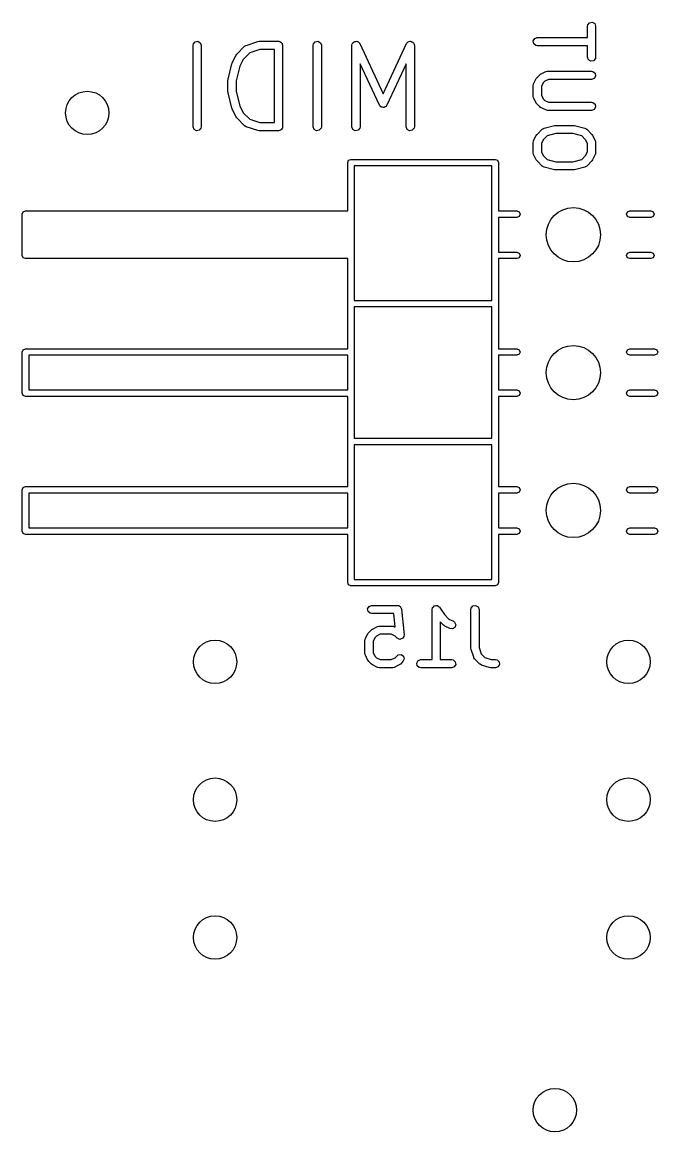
# Model space of a CAD drawing. Extents: x 0.83 to 7.45, y -4.93 to -0.82.
# Drawn here: x 2.295 to 2.757, y -2.731 to -1.926 of the extents above; entities that cross this region are included whole.
import ezdxf

# ---------------------------------------------------------------- set-up
doc = ezdxf.new("R2010")
doc.units = 0
doc.header["$MEASUREMENT"] = 0
doc.layers.add('BLACK', color=7, linetype='CONTINUOUS')

msp = doc.modelspace()

# ---------------------------------------------------------------- linework, layer by layer
at = {"layer": 'BLACK', "linetype": 'CONTINUOUS'}
for p, q in [((2.70554, -1.92938), (2.70572, -1.92837)), ((2.70554, -1.93767), (2.70554, -1.92938)), ((2.70572, -1.92837), (2.70702, -1.92682)), ((2.70702, -1.92682), (2.70901, -1.92647)), ((2.70901, -1.92647), (2.71076, -1.92748)), ((2.71076, -1.92748), (2.71145, -1.92938)), ((2.71145, -1.92938), (2.71145, -1.95188)), ((2.66622, -1.94011), (2.66723, -1.93837)), ((2.66657, -1.9421), (2.66622, -1.94011)), ((2.66723, -1.93837), (2.66913, -1.93767)), ((2.66913, -1.93767), (2.70554, -1.93767)), ((2.41932, -1.94325), (2.41949, -1.94224)), ((2.41932, -2.00231), (2.41932, -1.94325)), ((2.41949, -1.94224), (2.42079, -1.9407)), ((2.42079, -1.9407), (2.42278, -1.94035)), ((2.42278, -1.94035), (2.42453, -1.94136)), ((2.42453, -1.94136), (2.42522, -1.94325)), ((2.42522, -1.94325), (2.42522, -2.00231)), ((2.45111, -1.9496), (2.45674, -1.94398)), ((2.45674, -1.94398), (2.45758, -1.94339)), ((2.45758, -1.94339), (2.45775, -1.94337)), ((2.45775, -1.94337), (2.45789, -1.94326)), ((2.45789, -1.94326), (2.46633, -1.94045)), ((2.46774, -1.94621), (2.46042, -1.94865)), ((2.46633, -1.94045), (2.4672, -1.94032)), ((2.4672, -1.94032), (2.46726, -1.9403)), ((2.46726, -1.9403), (2.48132, -1.9403)), ((2.47837, -1.94621), (2.46774, -1.94621)), ((2.47837, -1.99936), (2.47837, -1.94621)), ((2.48132, -1.9403), (2.48171, -1.94037)), ((2.48171, -1.94037), (2.48184, -1.94035)), ((2.48184, -1.94035), (2.48195, -1.94041)), ((2.48195, -1.94041), (2.48233, -1.94048)), ((2.48233, -1.94048), (2.48292, -1.94097)), ((2.48292, -1.94097), (2.48358, -1.94136)), ((2.48358, -1.94136), (2.48368, -1.94161)), ((2.48368, -1.94161), (2.48388, -1.94178)), ((2.48388, -1.94178), (2.48401, -1.94253)), ((2.48401, -1.94253), (2.48428, -1.94325)), ((2.48428, -1.94325), (2.48428, -2.00231)), ((2.50649, -1.94325), (2.50667, -1.94224)), ((2.50649, -2.00231), (2.50649, -1.94325)), ((2.50667, -1.94224), (2.50797, -1.9407)), ((2.50797, -1.9407), (2.50996, -1.94035)), ((2.50996, -1.94035), (2.51171, -1.94136)), ((2.51171, -1.94136), (2.5124, -1.94325)), ((2.5124, -1.94325), (2.5124, -2.00231)), ((2.53461, -1.94325), (2.53479, -1.94224)), ((2.53461, -2.00231), (2.53461, -1.94325)), ((2.53479, -1.94224), (2.53504, -1.94194)), ((2.53504, -1.94194), (2.53515, -1.94156)), ((2.53515, -1.94156), (2.53567, -1.94119)), ((2.53567, -1.94119), (2.53609, -1.9407)), ((2.53609, -1.9407), (2.53648, -1.94063)), ((2.53648, -1.94063), (2.5368, -1.9404)), ((2.5368, -1.9404), (2.53744, -1.94046)), ((2.53744, -1.94046), (2.53808, -1.94035)), ((2.53808, -1.94035), (2.53842, -1.94054)), ((2.53842, -1.94054), (2.53881, -1.94058)), ((2.53881, -1.94058), (2.53927, -1.94103)), ((2.53927, -1.94103), (2.53983, -1.94136)), ((2.53983, -1.94136), (2.53996, -1.94173)), ((2.53996, -1.94173), (2.54024, -1.942)), ((2.54024, -1.942), (2.55725, -1.97845)), ((2.55725, -1.97845), (2.57426, -1.942)), ((2.57426, -1.942), (2.57485, -1.94116)), ((2.57485, -1.94116), (2.57521, -1.941)), ((2.57521, -1.941), (2.57546, -1.9407)), ((2.57546, -1.9407), (2.57609, -1.94058)), ((2.57609, -1.94058), (2.57668, -1.94031)), ((2.57668, -1.94031), (2.57706, -1.94041)), ((2.57706, -1.94041), (2.57745, -1.94035)), ((2.57745, -1.94035), (2.57801, -1.94067)), ((2.57801, -1.94067), (2.57863, -1.94083)), ((2.57863, -1.94083), (2.57886, -1.94116)), ((2.57886, -1.94116), (2.5792, -1.94136)), ((2.5792, -1.94136), (2.57942, -1.94196)), ((2.57942, -1.94196), (2.57979, -1.94249)), ((2.57979, -1.94249), (2.57975, -1.94288)), ((2.57975, -1.94288), (2.57989, -1.94325)), ((2.57989, -1.94325), (2.57989, -2.00231)), ((2.66812, -1.9434), (2.66657, -1.9421)), ((2.66913, -1.94358), (2.66812, -1.9434)), ((2.70554, -1.94358), (2.66913, -1.94358)), ((2.70554, -1.95188), (2.70554, -1.94358)), ((2.44752, -1.9566), (2.44773, -1.95613)), ((2.44773, -1.95613), (2.44775, -1.95599)), ((2.44775, -1.95599), (2.45056, -1.95037)), ((2.45056, -1.95037), (2.45109, -1.94966)), ((2.45109, -1.94966), (2.45111, -1.9496)), ((2.45563, -1.95344), (2.45318, -1.95834)), ((2.46042, -1.94865), (2.45563, -1.95344)), ((2.70623, -1.95377), (2.70554, -1.95188)), ((2.70798, -1.95478), (2.70623, -1.95377)), ((2.70997, -1.95443), (2.70798, -1.95478)), ((2.71127, -1.95289), (2.70997, -1.95443)), ((2.71145, -1.95188), (2.71127, -1.95289)), ((2.44471, -1.96785), (2.44752, -1.9566)), ((2.45318, -1.95834), (2.45053, -1.96893)), ((2.55458, -1.98668), (2.54052, -1.95656)), ((2.54052, -1.95656), (2.54052, -2.00231)), ((2.57398, -1.95656), (2.55993, -1.98668)), ((2.57398, -2.00231), (2.57398, -1.95656)), ((2.67151, -1.96428), (2.67155, -1.96423)), ((2.67155, -1.96423), (2.6753, -1.96236)), ((2.6753, -1.96236), (2.67629, -1.96207)), ((2.67629, -1.96207), (2.67646, -1.96211)), ((2.67646, -1.96211), (2.67662, -1.96205)), ((2.67662, -1.96205), (2.7085, -1.96205)), ((2.7085, -1.96205), (2.70951, -1.96222)), ((2.70951, -1.96222), (2.71105, -1.96352)), ((2.71105, -1.96352), (2.7114, -1.96551)), ((2.44462, -1.96856), (2.44473, -1.96798)), ((2.44462, -1.977), (2.44462, -1.96856)), ((2.44473, -1.96798), (2.44471, -1.96785)), ((2.45053, -1.96893), (2.45053, -1.97664)), ((2.66617, -1.9725), (2.66635, -1.97149)), ((2.66635, -1.97149), (2.66646, -1.97135)), ((2.66646, -1.97135), (2.66648, -1.97118)), ((2.66648, -1.97118), (2.66836, -1.96743)), ((2.66836, -1.96743), (2.66888, -1.96672)), ((2.66888, -1.96672), (2.66891, -1.96666)), ((2.66891, -1.96666), (2.67079, -1.96479)), ((2.67079, -1.96479), (2.67151, -1.96428)), ((2.67343, -1.9705), (2.67208, -1.9732)), ((2.67462, -1.9693), (2.67343, -1.9705)), ((2.67732, -1.96795), (2.67462, -1.9693)), ((2.7085, -1.96795), (2.67732, -1.96795)), ((2.71039, -1.96726), (2.7085, -1.96795)), ((2.7114, -1.96551), (2.71039, -1.96726)), ((2.44467, -1.97713), (2.44462, -1.977)), ((2.44471, -1.97771), (2.44467, -1.97713)), ((2.44752, -1.98896), (2.44471, -1.97771)), ((2.45053, -1.97664), (2.45318, -1.98722)), ((2.66617, -1.98), (2.66617, -1.9725)), ((2.66623, -1.98016), (2.66617, -1.98)), ((2.66619, -1.98033), (2.66623, -1.98016)), ((2.66648, -1.98132), (2.66619, -1.98033)), ((2.67208, -1.9732), (2.67208, -1.9793)), ((2.67208, -1.9793), (2.67343, -1.982)), ((2.45318, -1.98722), (2.45563, -1.99212)), ((2.55512, -1.98723), (2.55458, -1.98668)), ((2.55556, -1.98785), (2.55512, -1.98723)), ((2.55581, -1.98792), (2.55556, -1.98785)), ((2.556, -1.98811), (2.55581, -1.98792)), ((2.55677, -1.98818), (2.556, -1.98811)), ((2.55751, -1.98838), (2.55677, -1.98818)), ((2.55775, -1.98826), (2.55751, -1.98838)), ((2.55802, -1.98829), (2.55775, -1.98826)), ((2.55864, -1.98785), (2.55802, -1.98829)), ((2.55934, -1.98752), (2.55864, -1.98785)), ((2.55956, -1.9872), (2.55934, -1.98752)), ((2.55967, -1.98713), (2.55956, -1.9872)), ((2.5597, -1.987), (2.55967, -1.98713)), ((2.55993, -1.98668), (2.5597, -1.987)), ((2.66836, -1.98507), (2.66648, -1.98132)), ((2.66841, -1.98511), (2.66836, -1.98507)), ((2.66891, -1.98583), (2.66841, -1.98511)), ((2.67079, -1.98771), (2.66891, -1.98583)), ((2.67085, -1.98774), (2.67079, -1.98771)), ((2.67155, -1.98826), (2.67085, -1.98774)), ((2.6753, -1.99014), (2.67155, -1.98826)), ((2.67343, -1.982), (2.67462, -1.98319)), ((2.67462, -1.98319), (2.67732, -1.98454)), ((2.67732, -1.98454), (2.7085, -1.98454)), ((2.7085, -1.98454), (2.70951, -1.98472)), ((2.70951, -1.98472), (2.71105, -1.98602)), ((2.7114, -1.98801), (2.71039, -1.98976)), ((2.71105, -1.98602), (2.7114, -1.98801)), ((2.4476, -1.98908), (2.44752, -1.98896)), ((2.44775, -1.98957), (2.4476, -1.98908)), ((2.45056, -1.99519), (2.44775, -1.98957)), ((2.45061, -1.99524), (2.45056, -1.99519)), ((2.45111, -1.99596), (2.45061, -1.99524)), ((2.45674, -2.00158), (2.45111, -1.99596)), ((2.45563, -1.99212), (2.46042, -1.99692)), ((2.67548, -1.99016), (2.6753, -1.99014)), ((2.67561, -1.99027), (2.67548, -1.99016)), ((2.67662, -1.99045), (2.67561, -1.99027)), ((2.7085, -1.99045), (2.67662, -1.99045)), ((2.71039, -1.98976), (2.7085, -1.99045)), ((2.42001, -2.00421), (2.41932, -2.00231)), ((2.42176, -2.00522), (2.42001, -2.00421)), ((2.42504, -2.00332), (2.42374, -2.00487)), ((2.42522, -2.00231), (2.42504, -2.00332)), ((2.4569, -2.00166), (2.45674, -2.00158)), ((2.45699, -2.00181), (2.4569, -2.00166)), ((2.45789, -2.0023), (2.45699, -2.00181)), ((2.46633, -2.00511), (2.45789, -2.0023)), ((2.46042, -1.99692), (2.46774, -1.99936)), ((2.46774, -1.99936), (2.47837, -1.99936)), ((2.4836, -2.00391), (2.48322, -2.00457)), ((2.4841, -2.00332), (2.4836, -2.00391)), ((2.48417, -2.00293), (2.4841, -2.00332)), ((2.48423, -2.00282), (2.48417, -2.00293)), ((2.48428, -2.00231), (2.48421, -2.00269)), ((2.48421, -2.00269), (2.48423, -2.00282)), ((2.50718, -2.00421), (2.50649, -2.00231)), ((2.50893, -2.00522), (2.50718, -2.00421)), ((2.51222, -2.00332), (2.51092, -2.00487)), ((2.5124, -2.00231), (2.51222, -2.00332)), ((2.5353, -2.00421), (2.53461, -2.00231)), ((2.53705, -2.00522), (2.5353, -2.00421)), ((2.54034, -2.00332), (2.53904, -2.00487)), ((2.54052, -2.00231), (2.54034, -2.00332)), ((2.57467, -2.00421), (2.57398, -2.00231)), ((2.57642, -2.00522), (2.57467, -2.00421)), ((2.57971, -2.00332), (2.57841, -2.00487)), ((2.57989, -2.00231), (2.57971, -2.00332)), ((2.66891, -2.00791), (2.67266, -2.00416)), ((2.67266, -2.00416), (2.6735, -2.00357)), ((2.6735, -2.00357), (2.67379, -2.00354)), ((2.67379, -2.00354), (2.67403, -2.00338)), ((2.67403, -2.00338), (2.68153, -2.0015)), ((2.68153, -2.0015), (2.68212, -2.00146)), ((2.68212, -2.00146), (2.68225, -2.00142)), ((2.68225, -2.00142), (2.69537, -2.00142)), ((2.69537, -2.00142), (2.69595, -2.00152)), ((2.69595, -2.00152), (2.69609, -2.0015)), ((2.69609, -2.0015), (2.70359, -2.00338)), ((2.70359, -2.00338), (2.70452, -2.0038)), ((2.70452, -2.0038), (2.70469, -2.00403)), ((2.70469, -2.00403), (2.70496, -2.00416)), ((2.70496, -2.00416), (2.70871, -2.00791)), ((2.42374, -2.00487), (2.42176, -2.00522)), ((2.46639, -2.00511), (2.46633, -2.00511)), ((2.46726, -2.00526), (2.46639, -2.00511)), ((2.48132, -2.00526), (2.46726, -2.00526)), ((2.48204, -2.005), (2.48132, -2.00526)), ((2.4828, -2.00487), (2.48204, -2.005)), ((2.48297, -2.00466), (2.4828, -2.00487)), ((2.48322, -2.00457), (2.48297, -2.00466)), ((2.51092, -2.00487), (2.50893, -2.00522)), ((2.53904, -2.00487), (2.53705, -2.00522)), ((2.57841, -2.00487), (2.57642, -2.00522)), ((2.66646, -2.0126), (2.66648, -2.01242)), ((2.66648, -2.01242), (2.66836, -2.00867)), ((2.66836, -2.00867), (2.66888, -2.00796)), ((2.66888, -2.00796), (2.66891, -2.00791)), ((2.67343, -2.01174), (2.67208, -2.01444)), ((2.67626, -2.00891), (2.67343, -2.01174)), ((2.68261, -2.00732), (2.67626, -2.00891)), ((2.69501, -2.00732), (2.68261, -2.00732)), ((2.70136, -2.00891), (2.69501, -2.00732)), ((2.70419, -2.01174), (2.70136, -2.00891)), ((2.70554, -2.01444), (2.70419, -2.01174)), ((2.70871, -2.00791), (2.70921, -2.00863)), ((2.70921, -2.00863), (2.70926, -2.00867)), ((2.70926, -2.00867), (2.71114, -2.01242)), ((2.71114, -2.01242), (2.71143, -2.01341)), ((2.66617, -2.01374), (2.66635, -2.01273)), ((2.66617, -2.02124), (2.66617, -2.01374)), ((2.66635, -2.01273), (2.66646, -2.0126)), ((2.67208, -2.01444), (2.67208, -2.02054)), ((2.67208, -2.02054), (2.67343, -2.02324)), ((2.70419, -2.02324), (2.70554, -2.02054)), ((2.70554, -2.02054), (2.70554, -2.01444)), ((2.71143, -2.01341), (2.71139, -2.01358)), ((2.71139, -2.01358), (2.71145, -2.01374)), ((2.71145, -2.01374), (2.71145, -2.02124)), ((2.5315, -2.02835), (2.53219, -2.02668)), ((2.5315, -2.06339), (2.5315, -2.02835)), ((2.53219, -2.02668), (2.53386, -2.02598)), ((2.53386, -2.02598), (2.63858, -2.02598)), ((2.63858, -2.02598), (2.64025, -2.02668)), ((2.64025, -2.02668), (2.64094, -2.02835)), ((2.64094, -2.02835), (2.64094, -2.06339)), ((2.66623, -2.02141), (2.66617, -2.02124)), ((2.66619, -2.02158), (2.66623, -2.02141)), ((2.66648, -2.02256), (2.66619, -2.02158)), ((2.66836, -2.02631), (2.66648, -2.02256)), ((2.66841, -2.02636), (2.66836, -2.02631)), ((2.66891, -2.02708), (2.66841, -2.02636)), ((2.67266, -2.03083), (2.66891, -2.02708)), ((2.67343, -2.02324), (2.67626, -2.02607)), ((2.67626, -2.02607), (2.68261, -2.02766)), ((2.68261, -2.02766), (2.69501, -2.02766)), ((2.69501, -2.02766), (2.70136, -2.02607)), ((2.70136, -2.02607), (2.70419, -2.02324)), ((2.70871, -2.02708), (2.70496, -2.03083)), ((2.70874, -2.02702), (2.70871, -2.02708)), ((2.70926, -2.02631), (2.70874, -2.02702)), ((2.71114, -2.02256), (2.70926, -2.02631)), ((2.71116, -2.02239), (2.71114, -2.02256)), ((2.71127, -2.02225), (2.71116, -2.02239)), ((2.71145, -2.02124), (2.71127, -2.02225)), ((2.53622, -2.03071), (2.53622, -2.12835)), ((2.63622, -2.03071), (2.53622, -2.03071)), ((2.63622, -2.12835), (2.63622, -2.03071)), ((2.67293, -2.03095), (2.67266, -2.03083)), ((2.6731, -2.03119), (2.67293, -2.03095)), ((2.67403, -2.03161), (2.6731, -2.03119)), ((2.68153, -2.03348), (2.67403, -2.03161)), ((2.68167, -2.03347), (2.68153, -2.03348)), ((2.68225, -2.03357), (2.68167, -2.03347)), ((2.69537, -2.03357), (2.68225, -2.03357)), ((2.6955, -2.03352), (2.69537, -2.03357)), ((2.69609, -2.03348), (2.6955, -2.03352)), ((2.70359, -2.03161), (2.69609, -2.03348)), ((2.70383, -2.03144), (2.70359, -2.03161)), ((2.70412, -2.03142), (2.70383, -2.03144)), ((2.70496, -2.03083), (2.70412, -2.03142)), ((2.29528, -2.06575), (2.29597, -2.06408)), ((2.29528, -2.09567), (2.29528, -2.06575)), ((2.29597, -2.06408), (2.29764, -2.06339)), ((2.29764, -2.06339), (2.5315, -2.06339)), ((2.64094, -2.06339), (2.65422, -2.06339)), ((2.65422, -2.06811), (2.64094, -2.06811)), ((2.64094, -2.06811), (2.64094, -2.09331)), ((2.65422, -2.06339), (2.65589, -2.06408)), ((2.65589, -2.06742), (2.65422, -2.06811)), ((2.65589, -2.06408), (2.65658, -2.06575)), ((2.65658, -2.06575), (2.65589, -2.06742)), ((2.73397, -2.06575), (2.73467, -2.06408)), ((2.73467, -2.06742), (2.73397, -2.06575)), ((2.73467, -2.06408), (2.73634, -2.06339)), ((2.73634, -2.06811), (2.73467, -2.06742)), ((2.73634, -2.06339), (2.75157, -2.06339)), ((2.75157, -2.06811), (2.73634, -2.06811)), ((2.75157, -2.06339), (2.75325, -2.06408)), ((2.75325, -2.06742), (2.75157, -2.06811)), ((2.75325, -2.06408), (2.75394, -2.06575)), ((2.75394, -2.06575), (2.75325, -2.06742)), ((2.29597, -2.09734), (2.29528, -2.09567)), ((2.29764, -2.09803), (2.29597, -2.09734)), ((2.5315, -2.09803), (2.29764, -2.09803)), ((2.5315, -2.16339), (2.5315, -2.09803)), ((2.64094, -2.09331), (2.65422, -2.09331)), ((2.65422, -2.09803), (2.64094, -2.09803)), ((2.64094, -2.09803), (2.64094, -2.16339)), ((2.65422, -2.09331), (2.65589, -2.094)), ((2.65589, -2.09734), (2.65422, -2.09803)), ((2.65589, -2.094), (2.65658, -2.09567)), ((2.65658, -2.09567), (2.65589, -2.09734)), ((2.73397, -2.09567), (2.73467, -2.094)), ((2.73467, -2.09734), (2.73397, -2.09567)), ((2.73467, -2.094), (2.73634, -2.09331)), ((2.73634, -2.09803), (2.73467, -2.09734)), ((2.73634, -2.09331), (2.75157, -2.09331)), ((2.75157, -2.09803), (2.73634, -2.09803)), ((2.75157, -2.09331), (2.75325, -2.094)), ((2.75325, -2.09734), (2.75157, -2.09803)), ((2.75325, -2.094), (2.75394, -2.09567)), ((2.75394, -2.09567), (2.75325, -2.09734)), ((2.53622, -2.12835), (2.63622, -2.12835)), ((2.53622, -2.13307), (2.53622, -2.22835)), ((2.63622, -2.13307), (2.53622, -2.13307)), ((2.63622, -2.22835), (2.63622, -2.13307)), ((2.29528, -2.16575), (2.29597, -2.16408)), ((2.29597, -2.16408), (2.29764, -2.16339)), ((2.29764, -2.16339), (2.5315, -2.16339)), ((2.64094, -2.16339), (2.65422, -2.16339)), ((2.65422, -2.16339), (2.65589, -2.16408)), ((2.65589, -2.16408), (2.65658, -2.16575)), ((2.73397, -2.16575), (2.73467, -2.16408)), ((2.73467, -2.16408), (2.73634, -2.16339)), ((2.73634, -2.16339), (2.75422, -2.16339)), ((2.75422, -2.16339), (2.75589, -2.16408)), ((2.75589, -2.16408), (2.75658, -2.16575)), ((2.29528, -2.19567), (2.29528, -2.16575)), ((2.3, -2.16811), (2.3, -2.19331)), ((2.5315, -2.16811), (2.3, -2.16811)), ((2.5315, -2.19331), (2.5315, -2.16811)), ((2.65422, -2.16811), (2.64094, -2.16811)), ((2.64094, -2.16811), (2.64094, -2.19331)), ((2.65589, -2.16742), (2.65422, -2.16811)), ((2.65658, -2.16575), (2.65589, -2.16742)), ((2.73467, -2.16742), (2.73397, -2.16575)), ((2.73634, -2.16811), (2.73467, -2.16742)), ((2.75422, -2.16811), (2.73634, -2.16811)), ((2.75589, -2.16742), (2.75422, -2.16811)), ((2.75658, -2.16575), (2.75589, -2.16742)), ((2.29597, -2.19734), (2.29528, -2.19567)), ((2.29764, -2.19803), (2.29597, -2.19734)), ((2.3, -2.19331), (2.5315, -2.19331)), ((2.64094, -2.19331), (2.65422, -2.19331)), ((2.65422, -2.19331), (2.65589, -2.194)), ((2.65589, -2.19734), (2.65422, -2.19803)), ((2.65589, -2.194), (2.65658, -2.19567)), ((2.65658, -2.19567), (2.65589, -2.19734)), ((2.73397, -2.19567), (2.73467, -2.194)), ((2.73467, -2.19734), (2.73397, -2.19567)), ((2.73467, -2.194), (2.73634, -2.19331)), ((2.73634, -2.19803), (2.73467, -2.19734)), ((2.73634, -2.19331), (2.75422, -2.19331)), ((2.75422, -2.19331), (2.75589, -2.194)), ((2.75589, -2.19734), (2.75422, -2.19803)), ((2.75589, -2.194), (2.75658, -2.19567)), ((2.75658, -2.19567), (2.75589, -2.19734)), ((2.5315, -2.19803), (2.29764, -2.19803)), ((2.5315, -2.26339), (2.5315, -2.19803)), ((2.65422, -2.19803), (2.64094, -2.19803)), ((2.64094, -2.19803), (2.64094, -2.26339)), ((2.75422, -2.19803), (2.73634, -2.19803)), ((2.53622, -2.22835), (2.63622, -2.22835)), ((2.53622, -2.23307), (2.53622, -2.33071)), ((2.63622, -2.23307), (2.53622, -2.23307)), ((2.63622, -2.33071), (2.63622, -2.23307)), ((2.29528, -2.26575), (2.29597, -2.26408)), ((2.29528, -2.29567), (2.29528, -2.26575)), ((2.29597, -2.26408), (2.29764, -2.26339)), ((2.29764, -2.26339), (2.5315, -2.26339)), ((2.3, -2.26811), (2.3, -2.29331)), ((2.5315, -2.26811), (2.3, -2.26811)), ((2.5315, -2.29331), (2.5315, -2.26811)), ((2.64094, -2.26339), (2.65422, -2.26339)), ((2.65422, -2.26811), (2.64094, -2.26811)), ((2.64094, -2.26811), (2.64094, -2.29331)), ((2.65422, -2.26339), (2.65589, -2.26408)), ((2.65589, -2.26742), (2.65422, -2.26811)), ((2.65589, -2.26408), (2.65658, -2.26575)), ((2.65658, -2.26575), (2.65589, -2.26742)), ((2.73397, -2.26575), (2.73467, -2.26408)), ((2.73467, -2.26742), (2.73397, -2.26575)), ((2.73467, -2.26408), (2.73634, -2.26339)), ((2.73634, -2.26811), (2.73467, -2.26742)), ((2.73634, -2.26339), (2.75422, -2.26339)), ((2.75422, -2.26811), (2.73634, -2.26811)), ((2.75422, -2.26339), (2.75589, -2.26408)), ((2.75589, -2.26742), (2.75422, -2.26811)), ((2.75589, -2.26408), (2.75658, -2.26575)), ((2.75658, -2.26575), (2.75589, -2.26742)), ((2.3, -2.29331), (2.5315, -2.29331)), ((2.64094, -2.29331), (2.65422, -2.29331)), ((2.65422, -2.29331), (2.65589, -2.294)), ((2.65589, -2.294), (2.65658, -2.29567)), ((2.73397, -2.29567), (2.73467, -2.294)), ((2.73467, -2.294), (2.73634, -2.29331)), ((2.73634, -2.29331), (2.75422, -2.29331)), ((2.75422, -2.29331), (2.75589, -2.294)), ((2.75589, -2.294), (2.75658, -2.29567)), ((2.29597, -2.29734), (2.29528, -2.29567)), ((2.29764, -2.29803), (2.29597, -2.29734)), ((2.5315, -2.29803), (2.29764, -2.29803)), ((2.5315, -2.33307), (2.5315, -2.29803)), ((2.65422, -2.29803), (2.64094, -2.29803)), ((2.64094, -2.29803), (2.64094, -2.33307)), ((2.65589, -2.29734), (2.65422, -2.29803)), ((2.65658, -2.29567), (2.65589, -2.29734)), ((2.73467, -2.29734), (2.73397, -2.29567)), ((2.73634, -2.29803), (2.73467, -2.29734)), ((2.75422, -2.29803), (2.73634, -2.29803)), ((2.75589, -2.29734), (2.75422, -2.29803)), ((2.75658, -2.29567), (2.75589, -2.29734)), ((2.53219, -2.33474), (2.5315, -2.33307)), ((2.53622, -2.33071), (2.63622, -2.33071)), ((2.64094, -2.33307), (2.64025, -2.33474)), ((2.53386, -2.33543), (2.53219, -2.33474)), ((2.63858, -2.33543), (2.53386, -2.33543)), ((2.64025, -2.33474), (2.63858, -2.33543)), ((2.54597, -2.35202), (2.54698, -2.35027)), ((2.54698, -2.35027), (2.54888, -2.34958)), ((2.54888, -2.34958), (2.56763, -2.34958)), ((2.56763, -2.34958), (2.56778, -2.34961)), ((2.56778, -2.34961), (2.56785, -2.34959)), ((2.56785, -2.34959), (2.56796, -2.34964)), ((2.56796, -2.34964), (2.56864, -2.34976)), ((2.56864, -2.34976), (2.56912, -2.35016)), ((2.56912, -2.35016), (2.56969, -2.35042)), ((2.56969, -2.35042), (2.56987, -2.35079)), ((2.5931, -2.35123), (2.59372, -2.35064)), ((2.59372, -2.35064), (2.59427, -2.34998)), ((2.59427, -2.34998), (2.59444, -2.34995)), ((2.59444, -2.34995), (2.59456, -2.34983)), ((2.59456, -2.34983), (2.59542, -2.34978)), ((2.59542, -2.34978), (2.59626, -2.34963)), ((2.59626, -2.34963), (2.59641, -2.34971)), ((2.59641, -2.34971), (2.59658, -2.3497)), ((2.59658, -2.3497), (2.59727, -2.35021)), ((2.59727, -2.35021), (2.59801, -2.35064)), ((2.59801, -2.35064), (2.59807, -2.3508)), ((2.6211, -2.35153), (2.62239, -2.34998)), ((2.62239, -2.34998), (2.62438, -2.34963)), ((2.62438, -2.34963), (2.62613, -2.35064)), ((2.62613, -2.35064), (2.62682, -2.35254)), ((2.54632, -2.35401), (2.54597, -2.35202)), ((2.54787, -2.35531), (2.54632, -2.35401)), ((2.54888, -2.35549), (2.54787, -2.35531)), ((2.56496, -2.35549), (2.54888, -2.35549)), ((2.56593, -2.36526), (2.56496, -2.35549)), ((2.56987, -2.35079), (2.57019, -2.35106)), ((2.57019, -2.35106), (2.57029, -2.35168)), ((2.57029, -2.35168), (2.57057, -2.35224)), ((2.57057, -2.35224), (2.57244, -2.37099)), ((2.5928, -2.35254), (2.59297, -2.35153)), ((2.5928, -2.38895), (2.5928, -2.35254)), ((2.59297, -2.35153), (2.59308, -2.3514)), ((2.59308, -2.3514), (2.5931, -2.35123)), ((2.59807, -2.3508), (2.59821, -2.3509)), ((2.59821, -2.3509), (2.60179, -2.35628)), ((2.60179, -2.35628), (2.605, -2.35948)), ((2.62092, -2.35254), (2.6211, -2.35153)), ((2.62092, -2.38066), (2.62092, -2.35254)), ((2.62682, -2.35254), (2.62682, -2.38018)), ((2.54939, -2.36681), (2.54943, -2.36677)), ((2.54943, -2.36677), (2.55318, -2.36489)), ((2.55318, -2.36489), (2.55417, -2.3646)), ((2.55417, -2.3646), (2.55434, -2.36464)), ((2.55434, -2.36464), (2.5545, -2.36458)), ((2.5545, -2.36458), (2.56388, -2.36458)), ((2.56388, -2.36458), (2.56489, -2.36476)), ((2.56489, -2.36476), (2.56502, -2.36487)), ((2.56502, -2.36487), (2.5652, -2.36489)), ((2.5652, -2.36489), (2.56593, -2.36526)), ((2.60116, -2.364), (2.5987, -2.36154)), ((2.5987, -2.36154), (2.5987, -2.38895)), ((2.60122, -2.36403), (2.60116, -2.364)), ((2.60193, -2.36455), (2.60122, -2.36403)), ((2.60568, -2.36643), (2.60193, -2.36455)), ((2.605, -2.35948), (2.60832, -2.36114)), ((2.60768, -2.36666), (2.60568, -2.36643)), ((2.60937, -2.36554), (2.60768, -2.36666)), ((2.60832, -2.36114), (2.60914, -2.36175)), ((2.60914, -2.36175), (2.60995, -2.36361)), ((2.60995, -2.36361), (2.60937, -2.36554)), ((2.54405, -2.37503), (2.54423, -2.37402)), ((2.54423, -2.37402), (2.54434, -2.37389)), ((2.54434, -2.37389), (2.54436, -2.37371)), ((2.54436, -2.37371), (2.54624, -2.36996)), ((2.54624, -2.36996), (2.54677, -2.36925)), ((2.54677, -2.36925), (2.54679, -2.3692)), ((2.54679, -2.3692), (2.54867, -2.36732)), ((2.54867, -2.36732), (2.54939, -2.36681)), ((2.55131, -2.37303), (2.54996, -2.37573)), ((2.5525, -2.37184), (2.55131, -2.37303)), ((2.5552, -2.37049), (2.5525, -2.37184)), ((2.56318, -2.37049), (2.5552, -2.37049)), ((2.56588, -2.37184), (2.56318, -2.37049)), ((2.56741, -2.37337), (2.56588, -2.37184)), ((2.56743, -2.37338), (2.56741, -2.37337)), ((2.56744, -2.3734), (2.56743, -2.37338)), ((2.56835, -2.37381), (2.56744, -2.3734)), ((2.56925, -2.37423), (2.56835, -2.37381)), ((2.56926, -2.37422), (2.56925, -2.37423)), ((2.56928, -2.37423), (2.56926, -2.37422)), ((2.57024, -2.37396), (2.56928, -2.37423)), ((2.5712, -2.3737), (2.57024, -2.37396)), ((2.57121, -2.37369), (2.5712, -2.3737)), ((2.57123, -2.37368), (2.57121, -2.37369)), ((2.57179, -2.37286), (2.57123, -2.37368)), ((2.57235, -2.37205), (2.57179, -2.37286)), ((2.57236, -2.37201), (2.57235, -2.37203)), ((2.57235, -2.37203), (2.57235, -2.37205)), ((2.57244, -2.37099), (2.57236, -2.37201)), ((2.54405, -2.38441), (2.54405, -2.37503)), ((2.54996, -2.37573), (2.54996, -2.38371)), ((2.62094, -2.38072), (2.62092, -2.38066)), ((2.62107, -2.38159), (2.62094, -2.38072)), ((2.62294, -2.38722), (2.62107, -2.38159)), ((2.62682, -2.38018), (2.62833, -2.38469)), ((2.54411, -2.38457), (2.54405, -2.38441)), ((2.54407, -2.38474), (2.54411, -2.38457)), ((2.54436, -2.38573), (2.54407, -2.38474)), ((2.54624, -2.38948), (2.54436, -2.38573)), ((2.54629, -2.38952), (2.54624, -2.38948)), ((2.54679, -2.39024), (2.54629, -2.38952)), ((2.54867, -2.39212), (2.54679, -2.39024)), ((2.54996, -2.38371), (2.55131, -2.38641)), ((2.55131, -2.38641), (2.5525, -2.3876)), ((2.5525, -2.3876), (2.5552, -2.38895)), ((2.5552, -2.38895), (2.56318, -2.38895)), ((2.56318, -2.38895), (2.56588, -2.3876)), ((2.56588, -2.3876), (2.56741, -2.38607)), ((2.56741, -2.38607), (2.56825, -2.38548)), ((2.56825, -2.38548), (2.57027, -2.3853)), ((2.57159, -2.39024), (2.56972, -2.39212)), ((2.57027, -2.3853), (2.57192, -2.38646)), ((2.57244, -2.38841), (2.57159, -2.39024)), ((2.57192, -2.38646), (2.57244, -2.38841)), ((2.58159, -2.39139), (2.5826, -2.38964)), ((2.5826, -2.38964), (2.5845, -2.38895)), ((2.5845, -2.38895), (2.5928, -2.38895)), ((2.5987, -2.38895), (2.607, -2.38895)), ((2.607, -2.38895), (2.60801, -2.38913)), ((2.60801, -2.38913), (2.60956, -2.39043)), ((2.60956, -2.39043), (2.60991, -2.39242)), ((2.62305, -2.38735), (2.62294, -2.38722)), ((2.62307, -2.38753), (2.62305, -2.38735)), ((2.62366, -2.38837), (2.62307, -2.38753)), ((2.62741, -2.39212), (2.62366, -2.38837)), ((2.62833, -2.38469), (2.63109, -2.38745)), ((2.63109, -2.38745), (2.6356, -2.38895)), ((2.6356, -2.38895), (2.63887, -2.38895)), ((2.63887, -2.38895), (2.63988, -2.38913)), ((2.63988, -2.38913), (2.64143, -2.39043)), ((2.64143, -2.39043), (2.64178, -2.39242)), ((2.54873, -2.39215), (2.54867, -2.39212)), ((2.54943, -2.39267), (2.54873, -2.39215)), ((2.55318, -2.39455), (2.54943, -2.39267)), ((2.55336, -2.39457), (2.55318, -2.39455)), ((2.55349, -2.39468), (2.55336, -2.39457)), ((2.5545, -2.39486), (2.55349, -2.39468)), ((2.56388, -2.39486), (2.5545, -2.39486)), ((2.56404, -2.3948), (2.56388, -2.39486)), ((2.56422, -2.39484), (2.56404, -2.3948)), ((2.5652, -2.39455), (2.56422, -2.39484)), ((2.56895, -2.39267), (2.5652, -2.39455)), ((2.56899, -2.39263), (2.56895, -2.39267)), ((2.56972, -2.39212), (2.56899, -2.39263)), ((2.58194, -2.39338), (2.58159, -2.39139)), ((2.58349, -2.39468), (2.58194, -2.39338)), ((2.5845, -2.39486), (2.58349, -2.39468)), ((2.607, -2.39486), (2.5845, -2.39486)), ((2.6089, -2.39417), (2.607, -2.39486)), ((2.60991, -2.39242), (2.6089, -2.39417)), ((2.62757, -2.39219), (2.62741, -2.39212)), ((2.62766, -2.39234), (2.62757, -2.39219)), ((2.62856, -2.39283), (2.62766, -2.39234)), ((2.63419, -2.39471), (2.62856, -2.39283)), ((2.63425, -2.39471), (2.63419, -2.39471)), ((2.63512, -2.39486), (2.63425, -2.39471)), ((2.63887, -2.39486), (2.63512, -2.39486)), ((2.64077, -2.39417), (2.63887, -2.39486)), ((2.64178, -2.39242), (2.64077, -2.39417))]:
    msp.add_line(p, q, dxfattribs=at)
at = {"layer": 'BLACK'}
for centre, radius in [((2.34252, -1.99232), 0.01575), ((2.69528, -2.08071), 0.01969), ((2.69528, -2.18071), 0.01969), ((2.69528, -2.28071), 0.01969), ((2.43524, -2.39055), 0.01575), ((2.73524, -2.39055), 0.01575), ((2.43524, -2.49055), 0.01575), ((2.73524, -2.49055), 0.01575), ((2.43524, -2.59055), 0.01575), ((2.73524, -2.59055), 0.01575), ((2.68189, -2.71575), 0.01575)]:
    msp.add_circle(centre, radius, dxfattribs=at)

doc.saveas('drawing.dxf')
